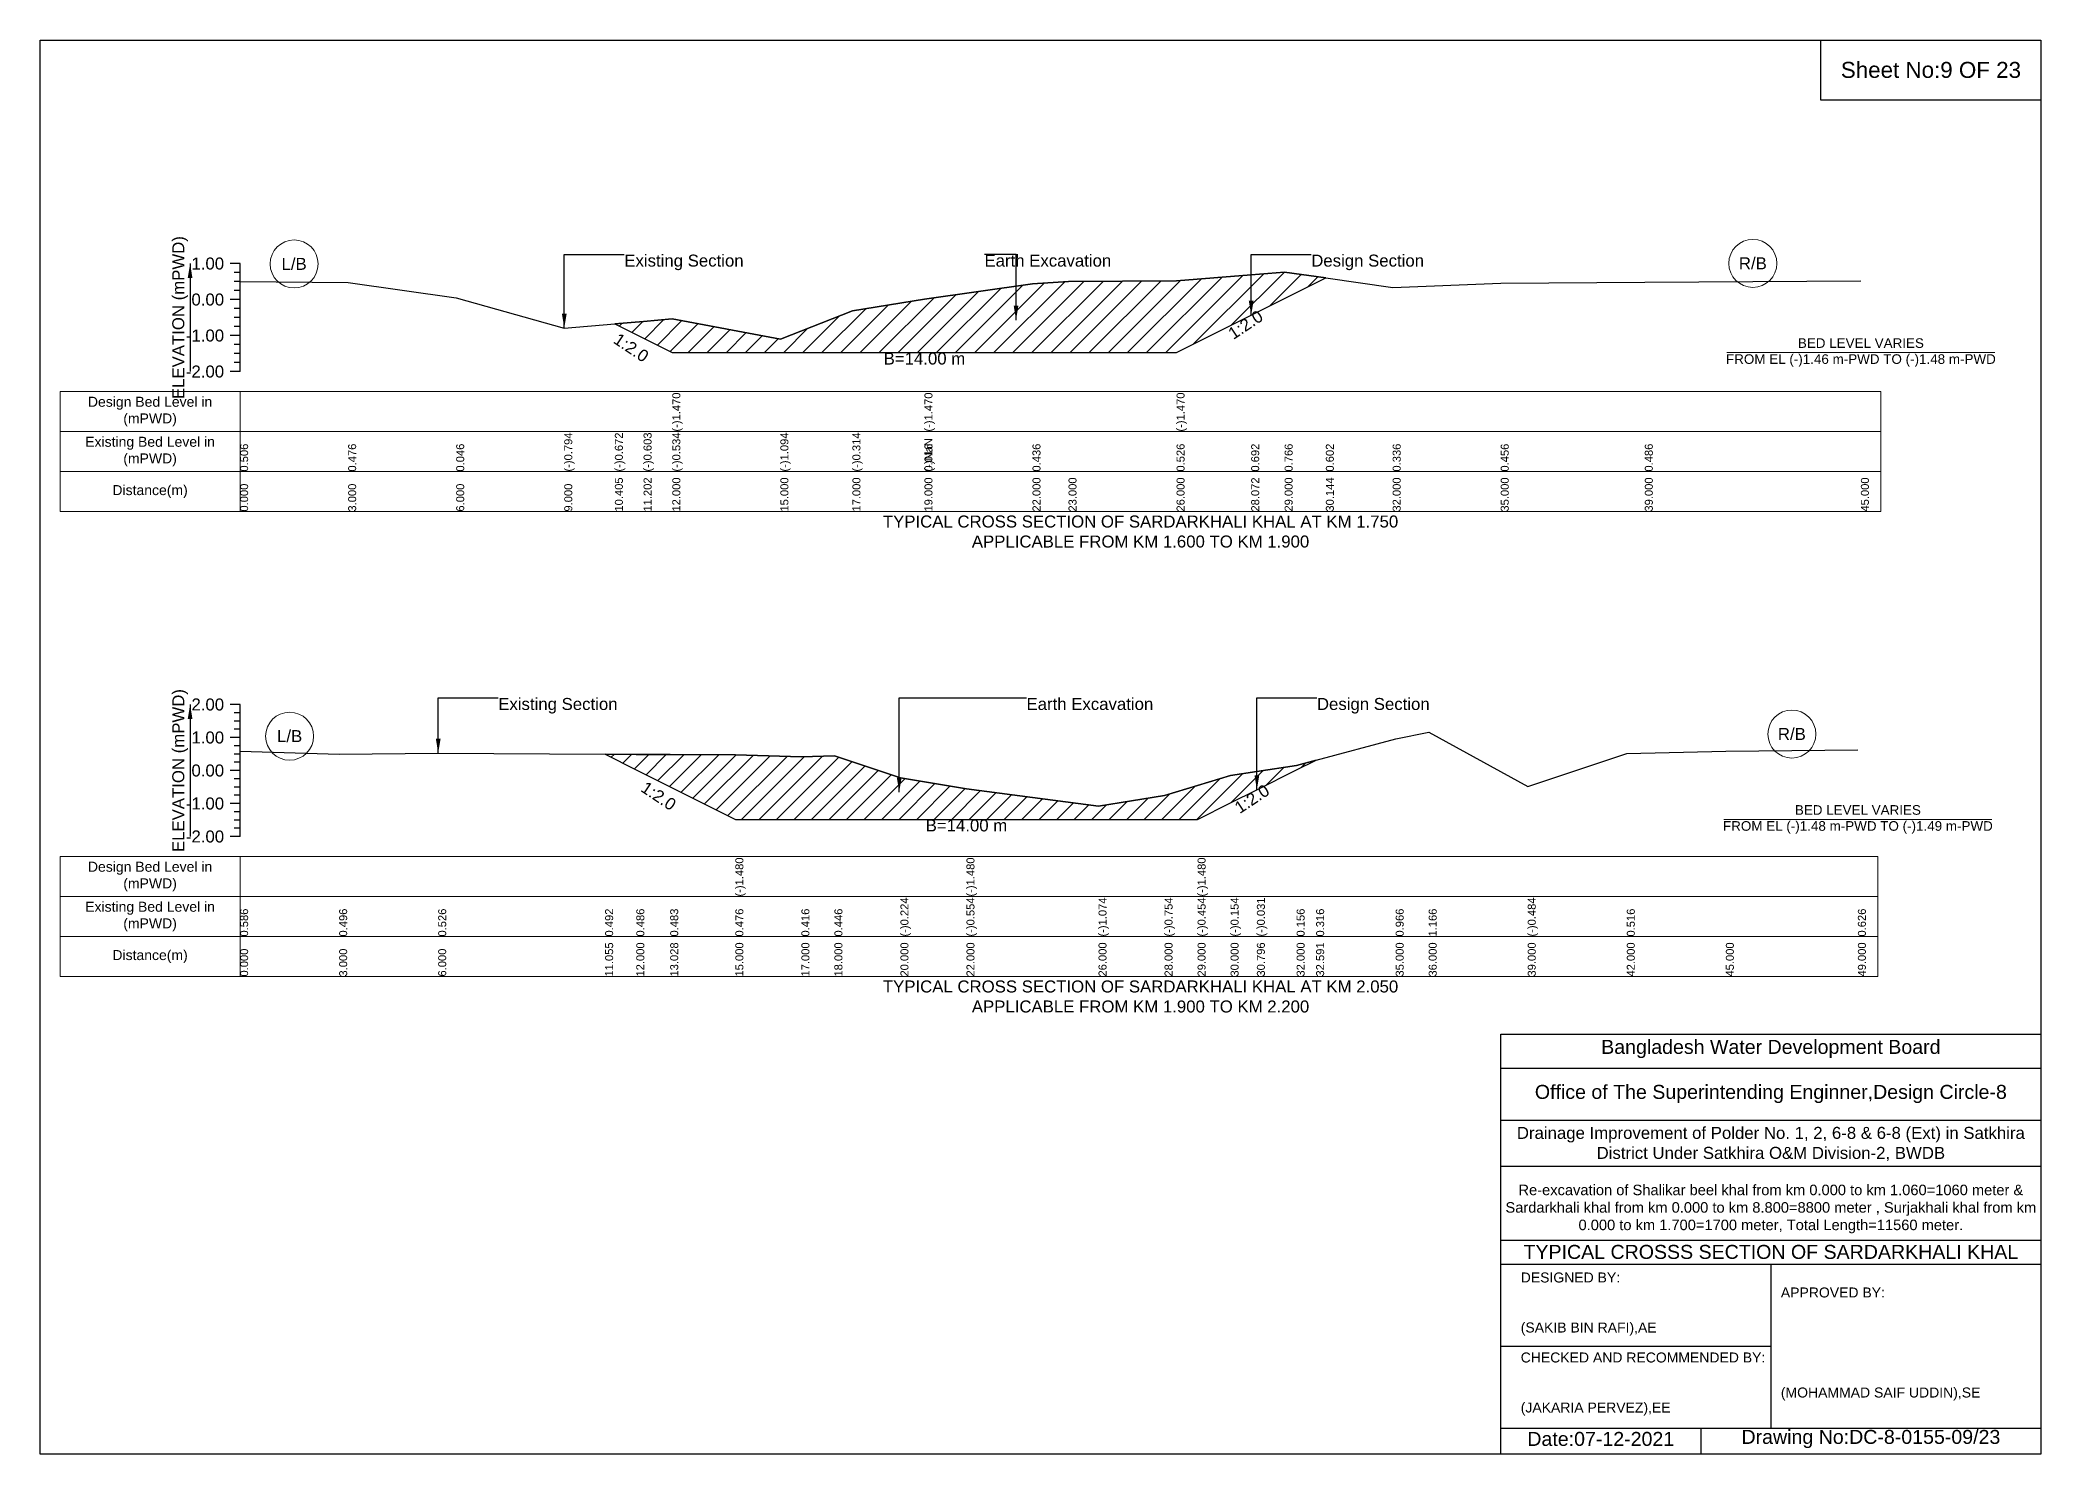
# Model space of a CAD drawing. Header units: inches. Extents: x 93000 to 506000, y -4242 to 0.
# Drawn here: x 180000 to 186000, y -4242 to 0 of the extents above; entities that cross this region are included whole.
import ezdxf

# ---------------------------------------------------------------- set-up
doc = ezdxf.new("R2010")
doc.units = ezdxf.units.IN
doc.header["$LTSCALE"] = 7
doc.header["$MEASUREMENT"] = 0
for name, color, linetype, lineweight in [('Cross section Data Border', 7, 'Continuous', 9), ('Cross Section Labels', 7, 'Continuous', 9), ('Existing_Bed_Level for Xsection', 7, 'Continuous', 25)]:
    doc.layers.add(name, color=color, linetype=linetype, lineweight=lineweight)
doc.styles.get("Standard").update_dxf_attribs({"font": 'arial.ttf'})
doc.dimstyles.get("Standard").update_dxf_attribs({"dimtxt": 0.18, "dimasz": 0.18, "dimexe": 0.18, "dimexo": 0.0625, "dimgap": 0.09, "dimtad": 0, "dimtih": 1, "dimtoh": 1, "dimdec": 4, "dimzin": 0, "dimdsep": 46, "dimtxsty": 'Standard', "dimcen": 0.09, "dimadec": 0, "dimazin": 0, "dimtfac": 1, "dimtdec": 4, "dimtofl": 0, "dimtmove": 0, "dimatfit": 3, "dimfxl": 1, "dimtolj": 1, "dimtzin": 0, "dimarcsym": 0})

msp = doc.modelspace()

# ---------------------------------------------------------------- hatches: boundary and pattern name
at = {"layer": 'Existing_Bed_Level for Xsection'}
h = msp.add_hatch(dxfattribs=at)
h.set_pattern_fill('ANSI31', color=256, scale=324, style=0)
h.paths.add_polyline_path([(181723.7, -851.5), (181809.8, -894.5), (181896, -937.6), (182220, -937.6), (182436, -937.6), (182652, -937.6), (182976, -937.6), (183084, -937.6), (183408, -937.6), (183631.8, -825.7), (183732, -775.6), (183855.6, -713.8), (183732, -696.1), (183631.8, -704.1), (183408, -722), (183084, -724.2), (182976, -731.8), (182652, -777.1), (182436, -812.8), (182220, -897), (181896, -836.5), (181809.8, -844)])
h = msp.add_hatch(dxfattribs=at)
h.set_pattern_fill('ANSI31', color=256, scale=297, style=0)
h.paths.add_polyline_path([(181694.5, -2142.9), (181788, -2189.7), (181889.7, -2240.6), (182085, -2338.2), (182283, -2338.2), (182382, -2338.2), (182580, -2338.2), (182778, -2338.2), (183174, -2338.2), (183372, -2338.2), (183471, -2338.2), (183570, -2288.7), (183648.8, -2249.3), (183768, -2189.7), (183826.5, -2160.4), (183768, -2176.2), (183648.8, -2194.7), (183570, -2206.9), (183471, -2236.6), (183372, -2266.3), (183174, -2298), (182778, -2246.5), (182580, -2213.8), (182382, -2147.5), (182283, -2150.5), (182085, -2144.6), (181889.7, -2143.9), (181788, -2143.6)])

# ---------------------------------------------------------------- linework, layer by layer
for points in [[(180000, 0), (186000, 0), (186000, -4242), (180000, -4242)], [(185340, 0), (186000, 0), (186000, -180), (185340, -180)]]:
    msp.add_lwpolyline(points, close=True)
for points in [[(184380, -4242), (184380, -2982), (186000, -2982)], [(184380, -3084), (186000, -3084)], [(184380, -3240), (186000, -3240)], [(184380, -3378), (186000, -3378)], [(184380, -3600), (186000, -3600)], [(184380, -3672), (186000, -3672)], [(185190, -3672), (185190, -4164)], [(184380, -3918), (185190, -3918)], [(184380, -4164), (186000, -4164)], [(184980, -4164), (184980, -4242)]]:
    msp.add_lwpolyline(points)
at = {"layer": 'Cross section Data Border'}
for points in [[(180060, -1054.8), (185520, -1054.8), (185520, -1414.8), (180060, -1414.8)], [(180060, -2449.7), (185511, -2449.7), (185511, -2809.7), (180060, -2809.7)]]:
    msp.add_lwpolyline(points, close=True, dxfattribs=at)
for points in [[(180600, -1054.8), (180600, -1414.8)], [(180060, -1174.8), (185520, -1174.8)], [(180060, -1294.8), (185520, -1294.8)], [(180600, -2449.7), (180600, -2809.7)], [(180060, -2569.7), (185511, -2569.7)], [(180060, -2689.7), (185511, -2689.7)]]:
    msp.add_lwpolyline(points, dxfattribs=at)
at = {"layer": 'Cross Section Labels'}
for points in [[(185058.1, -937.6), (185861.9, -937.6)], [(185049.1, -2338.2), (185852.9, -2338.2)]]:
    msp.add_lwpolyline(points, dxfattribs=at)
for centre in [(180762, -671.8), (185136, -670.2), (180748.5, -2088.6), (185253, -2082.2)]:
    msp.add_circle(centre, 72, dxfattribs=at)
at = {"layer": 'Existing_Bed_Level for Xsection'}
for points in [[(180600, -670.8), (180570, -670.8)], [(180600, -697.8), (180582, -697.8)], [(180600, -994.8), (180600, -886.8), (180600, -778.8), (180600, -670.8)], [(180600, -724.2), (180924, -727.4), (181248, -773.9), (181572, -864.6), (181723.7, -851.5), (181809.8, -844), (181896, -836.5), (181896, -836.5), (182220, -897), (182436, -812.8), (182652, -777.1), (182652, -777.1), (182976, -731.8), (183084, -724.2), (183408, -722), (183408, -722), (183631.8, -704.1), (183732, -696.1), (183855.6, -713.8), (184056, -742.6), (184380, -729.6), (184812, -726.4), (185460, -722)], [(180600, -778.8), (180570, -778.8)], [(180600, -724.8), (180582, -724.8)], [(180600, -751.8), (180582, -751.8)], [(180600, -805.8), (180582, -805.8)], [(180600, -832.8), (180582, -832.8)], [(180600, -886.8), (180570, -886.8)], [(180600, -859.8), (180582, -859.8)], [(180600, -913.8), (180582, -913.8)], [(180600, -940.8), (180582, -940.8)], [(180600, -994.8), (180570, -994.8)], [(180600, -967.8), (180582, -967.8)], [(180600, -1993.7), (180570, -1993.7)], [(180600, -2018.4), (180582, -2018.4)], [(180600, -2389.7), (180600, -2290.7), (180600, -2191.7), (180600, -2092.7), (180600, -1993.7)], [(180600, -2092.7), (180570, -2092.7)], [(180600, -2043.2), (180582, -2043.2)], [(180600, -2067.9), (180582, -2067.9)], [(180600, -2133.7), (180897, -2142.6), (181194, -2139.6), (181694.5, -2142.9), (181788, -2143.6), (181889.7, -2143.9), (182085, -2144.6), (182085, -2144.6), (182283, -2150.5), (182382, -2147.5), (182580, -2213.8), (182778, -2246.5), (182778, -2246.5), (183174, -2298), (183372, -2266.3), (183471, -2236.6), (183471, -2236.6), (183570, -2206.9), (183648.8, -2194.7), (183768, -2176.2), (183826.5, -2160.4), (184065, -2096), (184164, -2076.2), (184461, -2239.6), (184758, -2140.6), (185055, -2133.7), (185451, -2129.7)], [(180600, -2117.4), (180582, -2117.4)], [(180600, -2142.2), (180582, -2142.2)], [(180600, -2191.7), (180570, -2191.7)], [(180600, -2166.9), (180582, -2166.9)], [(180600, -2216.4), (180582, -2216.4)], [(180600, -2241.2), (180582, -2241.2)], [(180600, -2265.9), (180582, -2265.9)], [(180600, -2290.7), (180570, -2290.7)], [(180600, -2315.4), (180582, -2315.4)], [(180600, -2389.7), (180570, -2389.7)], [(180600, -2340.2), (180582, -2340.2)], [(180600, -2364.9), (180582, -2364.9)]]:
    msp.add_lwpolyline(points, dxfattribs=at)
for points in [[(181723.7, -851.5), (181809.8, -894.5), (181896, -937.6), (181896, -937.6), (182220, -937.6), (182436, -937.6), (182652, -937.6), (182652, -937.6), (182976, -937.6), (183084, -937.6), (183408, -937.6), (183408, -937.6), (183631.8, -825.7), (183732, -775.6), (183855.6, -713.8), (183855.6, -713.8), (183855.6, -713.8), (183732, -696.1), (183631.8, -704.1), (183408, -722), (183408, -722), (183084, -724.2), (182976, -731.8), (182652, -777.1), (182652, -777.1), (182436, -812.8), (182220, -897), (181896, -836.5), (181896, -836.5), (181809.8, -844)], [(181694.5, -2142.9), (181694.5, -2142.9), (181788, -2189.7), (181889.7, -2240.6), (182085, -2338.2), (182085, -2338.2), (182283, -2338.2), (182382, -2338.2), (182580, -2338.2), (182778, -2338.2), (182778, -2338.2), (183174, -2338.2), (183372, -2338.2), (183471, -2338.2), (183471, -2338.2), (183570, -2288.7), (183648.8, -2249.3), (183768, -2189.7), (183826.5, -2160.4), (183826.5, -2160.4), (183826.5, -2160.4), (183768, -2176.2), (183648.8, -2194.7), (183570, -2206.9), (183471, -2236.6), (183471, -2236.6), (183372, -2266.3), (183174, -2298), (182778, -2246.5), (182778, -2246.5), (182580, -2213.8), (182382, -2147.5), (182283, -2150.5), (182085, -2144.6), (182085, -2144.6), (181889.7, -2143.9), (181788, -2143.6), (181694.5, -2142.9)]]:
    msp.add_lwpolyline(points, close=True, dxfattribs=at)

# ---------------------------------------------------------------- texts
at = {"attachment_point": 5}
for s, insert, char_height in [('Sheet No:9 OF 23', (185670, -90), 48), ('Bangladesh Water Development Board', (185190, -3027), 42), ('Office of The Superintending Enginner,Design Circle-8', (185190, -3162), 42)]:
    msp.add_mtext(s, dxfattribs=dict(at, insert=insert, char_height=char_height))
for s, insert, char_height, width, attachment_point in [('Drainage Improvement of Polder No. 1, 2, 6-8 & 6-8 (Ext) in Satkhira District Under Satkhira O&M Division-2, BWDB', (185190, -3312), 36, 1680, 5), ('Re-excavation of Shalikar beel khal from km 0.000 to km 1.060=1060 meter & Sardarkhali khal from km 0.000 to km 8.800=8800 meter , Surjakhali khal from km 0.000 to km 1.700=1700 meter, Total Length=11560 meter.', (185190, -3507), 31.4683, 1620, 5), ('TYPICAL CROSSS SECTION OF SARDARKHALI KHAL', (185190, -3636), 42, 1680, 5), ('DESIGNED BY:^J^J^J(SAKIB BIN RAFI),AE', (184440, -3792), 30, 840, 4), ('APPROVED BY:^J^J^J^J^J^J(MOHAMMAD SAIF UDDIN),SE', (185220, -3912), 30, 840, 4), ('CHECKED AND RECOMMENDED BY:^J^J^J(JAKARIA PERVEZ),EE', (184440, -4032), 30, 840, 4), ('Date:07-12-2021', (184680, -4197), 42, 840, 5), ('Drawing No:DC-8-0155-09/23', (185490, -4197), 42, 1320, 5)]:
    msp.add_mtext(s, dxfattribs=dict(insert=insert, char_height=char_height, width=width, attachment_point=attachment_point))
at = {"layer": 'Cross section Data Border', "char_height": 30, "width": 480, "attachment_point": 5}
for s, insert in [('Design Bed Level in (mPWD)', (180330, -1114.8)), ('Existing Bed Level in (mPWD)', (180330, -1234.8)), ('Distance(m)', (180330, -1354.8)), ('Design Bed Level in (mPWD)', (180330, -2509.7)), ('Existing Bed Level in (mPWD)', (180330, -2629.7)), ('Distance(m)', (180330, -2749.7))]:
    msp.add_mtext(s, dxfattribs=dict(at, insert=insert))
at = {"layer": 'Cross Section Labels'}
for s, insert, char_height, attachment_point in [('L/B', (180762, -671.8), 36, 5), ('Existing Section', (181752, -643.8), 36, 1), ('Earth Excavation', (182832, -643.8), 36, 1), ('Design Section', (183811.8, -643.8), 36, 1), ('R/B', (185136, -670.2), 36, 5), ('BED LEVEL VARIES ^JFROM EL (-)1.46 m-PWD TO (-)1.48 m-PWD', (185460, -937.6), 28.8, 5), ('B=14.00 m', (182652, -937.6), 36, 2), ('TYPICAL CROSS SECTION OF SARDARKHALI KHAL AT KM 1.750^JAPPLICABLE FROM KM 1.600 TO KM 1.900', (183300, -1474.8), 36, 5), ('Existing Section', (181374, -1973.9), 36, 1), ('Earth Excavation', (182958, -1973.9), 36, 1), ('Design Section', (183828.8, -1973.9), 36, 1), ('L/B', (180748.5, -2088.6), 36, 5), ('R/B', (185253, -2082.2), 36, 5), ('B=14.00 m', (182778, -2338.2), 36, 2), ('BED LEVEL VARIES ^JFROM EL (-)1.48 m-PWD TO (-)1.49 m-PWD', (185451, -2338.2), 28.8, 5), ('TYPICAL CROSS SECTION OF SARDARKHALI KHAL AT KM 2.050^JAPPLICABLE FROM KM 1.900 TO KM 2.200', (183300, -2869.7), 36, 5)]:
    msp.add_mtext(s, dxfattribs=dict(at, insert=insert, char_height=char_height, attachment_point=attachment_point))
at = {"layer": 'Cross Section Labels', "char_height": 36, "attachment_point": 2}
for insert, rotation in [((183604.8, -839.2), 33.69007), ((181782.8, -908), 326.30993), ((181865, -2252.9), 326.30993), ((183624, -2261.7), 33.69007)]:
    msp.add_mtext('1:2.0', dxfattribs=dict(at, insert=insert, rotation=rotation))
at = {"layer": 'Existing_Bed_Level for Xsection', "rotation": 90}
for s, insert, char_height, attachment_point in [('ELEVATION (mPWD)', (180420, -832.8), 36, 5), ('(-)1.470', (181896, -1174.8), 24, 1), ('(-)1.470', (182652, -1174.8), 24, 1), ('(-)1.470', (183408, -1174.8), 24, 1), ('(-)0.794', (181572, -1294.8), 24, 1), ('(-)0.672', (181723.7, -1294.8), 24, 1), ('(-)0.603', (181809.8, -1294.8), 24, 1), ('(-)0.534', (181896, -1294.8), 24, 1), ('(-)0.534', (181896, -1294.8), 24, 1), ('(-)0.534', (181896, -1294.8), 24, 1), ('(-)1.094', (182220, -1294.8), 24, 1), ('(-)0.314', (182436, -1294.8), 24, 1), ('(-)NaN', (182652, -1294.8), 24, 1), ('0.506', (180600, -1294.8), 24, 1), ('0.506', (180600, -1294.8), 24, 1), ('0.476', (180924, -1294.8), 24, 1), ('0.046', (181248, -1294.8), 24, 1), ('0.016', (182652, -1294.8), 24, 1), ('0.016', (182652, -1294.8), 24, 1), ('0.436', (182976, -1294.8), 24, 1), ('0.526', (183408, -1294.8), 24, 1), ('0.526', (183408, -1294.8), 24, 1), ('0.526', (183408, -1294.8), 24, 1), ('0.526', (183408, -1294.8), 24, 1), ('0.692', (183631.8, -1294.8), 24, 1), ('0.766', (183732, -1294.8), 24, 1), ('0.602', (183855.6, -1294.8), 24, 1), ('0.336', (184056, -1294.8), 24, 1), ('0.456', (184380, -1294.8), 24, 1), ('0.486', (184812, -1294.8), 24, 1), ('10.405', (181723.7, -1414.8), 24, 1), ('11.202', (181809.8, -1414.8), 24, 1), ('12.000', (181896, -1414.8), 24, 1), ('12.000', (181896, -1414.8), 24, 1), ('12.000', (181896, -1414.8), 24, 1), ('15.000', (182220, -1414.8), 24, 1), ('17.000', (182436, -1414.8), 24, 1), ('19.000', (182652, -1414.8), 24, 1), ('19.000', (182652, -1414.8), 24, 1), ('19.000', (182652, -1414.8), 24, 1), ('22.000', (182976, -1414.8), 24, 1), ('23.000', (183084, -1414.8), 24, 1), ('26.000', (183408, -1414.8), 24, 1), ('26.000', (183408, -1414.8), 24, 1), ('26.000', (183408, -1414.8), 24, 1), ('28.072', (183631.8, -1414.8), 24, 1), ('29.000', (183732, -1414.8), 24, 1), ('30.144', (183855.6, -1414.8), 24, 1), ('32.000', (184056, -1414.8), 24, 1), ('35.000', (184380, -1414.8), 24, 1), ('39.000', (184812, -1414.8), 24, 1), ('45.000', (185460, -1414.8), 24, 1), ('0.000', (180600, -1414.8), 24, 1), ('3.000', (180924, -1414.8), 24, 1), ('6.000', (181248, -1414.8), 24, 1), ('9.000', (181572, -1414.8), 24, 1), ('ELEVATION (mPWD)', (180420, -2191.7), 36, 5), ('(-)1.480', (182085, -2569.7), 24, 1), ('(-)1.480', (182778, -2569.7), 24, 1), ('(-)1.480', (183471, -2569.7), 24, 1), ('(-)0.224', (182580, -2689.7), 24, 1), ('(-)0.554', (182778, -2689.7), 24, 1), ('(-)0.554', (182778, -2689.7), 24, 1), ('(-)0.554', (182778, -2689.7), 24, 1), ('(-)1.074', (183174, -2689.7), 24, 1), ('(-)0.754', (183372, -2689.7), 24, 1), ('(-)0.454', (183471, -2689.7), 24, 1), ('(-)0.454', (183471, -2689.7), 24, 1), ('(-)0.454', (183471, -2689.7), 24, 1), ('(-)0.154', (183570, -2689.7), 24, 1), ('(-)0.031', (183648.8, -2689.7), 24, 1), ('(-)0.484', (184461, -2689.7), 24, 1), ('0.586', (180600, -2689.7), 24, 1), ('0.586', (180600, -2689.7), 24, 1), ('0.496', (180897, -2689.7), 24, 1), ('0.526', (181194, -2689.7), 24, 1), ('0.492', (181694.5, -2689.7), 24, 1), ('0.486', (181788, -2689.7), 24, 1), ('0.483', (181889.7, -2689.7), 24, 1), ('0.476', (182085, -2689.7), 24, 1), ('0.476', (182085, -2689.7), 24, 1), ('0.476', (182085, -2689.7), 24, 1), ('0.416', (182283, -2689.7), 24, 1), ('0.446', (182382, -2689.7), 24, 1), ('0.156', (183768, -2689.7), 24, 1), ('0.316', (183826.5, -2689.7), 24, 1), ('0.966', (184065, -2689.7), 24, 1), ('1.166', (184164, -2689.7), 24, 1), ('0.516', (184758, -2689.7), 24, 1), ('0.626', (185451, -2689.7), 24, 1), ('0.000', (180600, -2809.7), 24, 1), ('3.000', (180897, -2809.7), 24, 1), ('6.000', (181194, -2809.7), 24, 1), ('11.055', (181694.5, -2809.7), 24, 1), ('12.000', (181788, -2809.7), 24, 1), ('13.028', (181889.7, -2809.7), 24, 1), ('15.000', (182085, -2809.7), 24, 1), ('15.000', (182085, -2809.7), 24, 1), ('15.000', (182085, -2809.7), 24, 1), ('17.000', (182283, -2809.7), 24, 1), ('18.000', (182382, -2809.7), 24, 1), ('20.000', (182580, -2809.7), 24, 1), ('22.000', (182778, -2809.7), 24, 1), ('22.000', (182778, -2809.7), 24, 1), ('22.000', (182778, -2809.7), 24, 1), ('26.000', (183174, -2809.7), 24, 1), ('28.000', (183372, -2809.7), 24, 1), ('29.000', (183471, -2809.7), 24, 1), ('29.000', (183471, -2809.7), 24, 1), ('29.000', (183471, -2809.7), 24, 1), ('30.000', (183570, -2809.7), 24, 1), ('30.796', (183648.8, -2809.7), 24, 1), ('32.000', (183768, -2809.7), 24, 1), ('32.591', (183826.5, -2809.7), 24, 1), ('35.000', (184065, -2809.7), 24, 1), ('36.000', (184164, -2809.7), 24, 1), ('39.000', (184461, -2809.7), 24, 1), ('42.000', (184758, -2809.7), 24, 1), ('45.000', (185055, -2809.7), 24, 1), ('49.000', (185451, -2809.7), 24, 1)]:
    msp.add_mtext(s, dxfattribs=dict(at, insert=insert, char_height=char_height, attachment_point=attachment_point))
at = {"layer": 'Existing_Bed_Level for Xsection', "char_height": 36, "attachment_point": 6}
for s, insert in [('1.00', (180552, -670.8)), ('0.00', (180552, -778.8)), ('-1.00', (180552, -886.8)), ('-2.00', (180552, -994.8)), ('2.00', (180552, -1993.7)), ('1.00', (180552, -2092.7)), ('0.00', (180552, -2191.7)), ('-1.00', (180552, -2290.7)), ('-2.00', (180552, -2389.7))]:
    msp.add_mtext(s, dxfattribs=dict(at, insert=insert))

# ---------------------------------------------------------------- leaders
at = {"layer": 'Cross Section Labels', "annotation_type": 0, "has_hookline": 1, "hookline_direction": 0}
for points, text_width in [([(181572, -864.6), (181572, -643.8), (181751.9, -643.8)], 350.4), ([(182926.7, -840), (182926.7, -643.8), (182831.9, -643.8)], 372.7), ([(183631.8, -825.7), (183631.8, -643.8), (183811.7, -643.8)], 330.9), ([(181194, -2139.6), (181194, -1973.9), (181373.9, -1973.9)], 350.4), ([(182576.4, -2256.4), (182576.4, -1973.9), (182957.9, -1973.9)], 372.7), ([(183648.8, -2249.3), (183648.8, -1973.9), (183828.7, -1973.9)], 330.9)]:
    msp.add_leader(points, dimstyle='Standard', override={"dimasz": 43.2}, dxfattribs=dict(at, text_width=text_width))
at = {"layer": 'Existing_Bed_Level for Xsection'}
for points in [[(180450, -670.8), (180450, -994.8)], [(180450, -1993.7), (180450, -2389.7)]]:
    msp.add_leader(points, dimstyle='Standard', override={"dimasz": 43.2}, dxfattribs=at)

doc.saveas('drawing.dxf')
